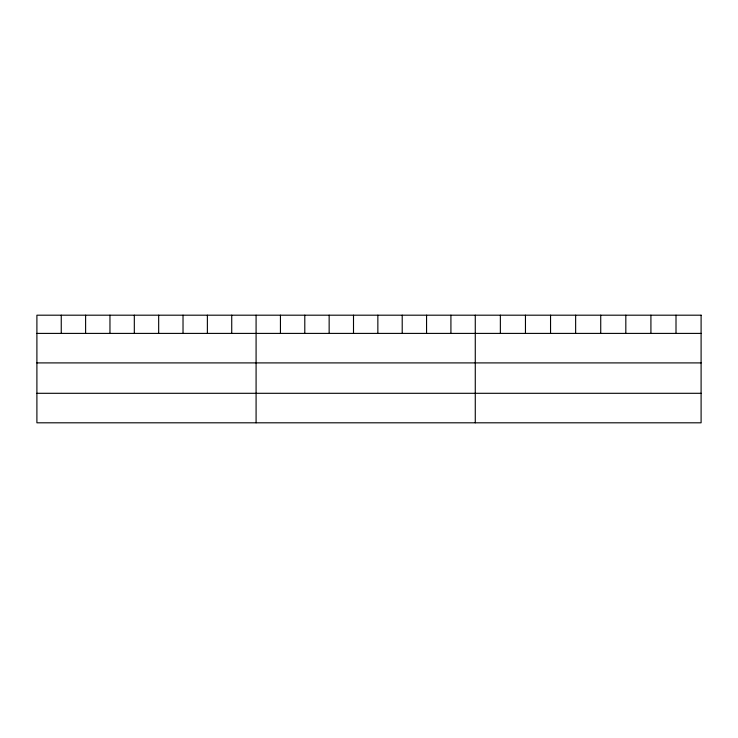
<?xml version="1.0" encoding="UTF-8"?>
<svg xmlns="http://www.w3.org/2000/svg" width="738" height="738" viewBox="0 0 738 738"><rect width="100%" height="100%" fill="white"/><g stroke="black" fill="none" stroke-linecap="round" stroke-linejoin="round"><path stroke-width="1.11" d="M36.9 333.401L701.1 333.401M36.9 362.902L701.1 362.902M36.9 393.299L701.1 393.299M676.008 315.191L676.008 333.401M650.916 315.191L650.916 333.401M625.824 315.191L625.824 333.401M600.732 315.191L600.732 333.401M575.64 315.191L575.64 333.401M550.548 315.191L550.548 333.401M525.456 315.191L525.456 333.401M500.364 315.191L500.364 333.401M475.272 315.191L475.272 422.809M450.918 315.191L450.918 333.401M426.564 315.191L426.564 333.401M402.21 315.191L402.21 333.401M377.856 315.191L377.856 333.401M353.502 315.191L353.502 333.401M329.148 315.191L329.148 333.401M304.794 315.191L304.794 333.401M280.44 315.191L280.44 333.401M256.086 315.191L256.086 422.809M231.732 315.191L231.732 333.401M207.378 315.191L207.378 333.401M183.024 315.191L183.024 333.401M158.67 315.191L158.67 333.401M134.316 315.191L134.316 333.401M109.962 315.191L109.962 333.401M85.608 315.191L85.608 333.401M61.254 315.191L61.254 333.401M701.1 315.191L36.9 315.191L36.9 422.809L701.1 422.809L701.1 315.191"/></g></svg>
